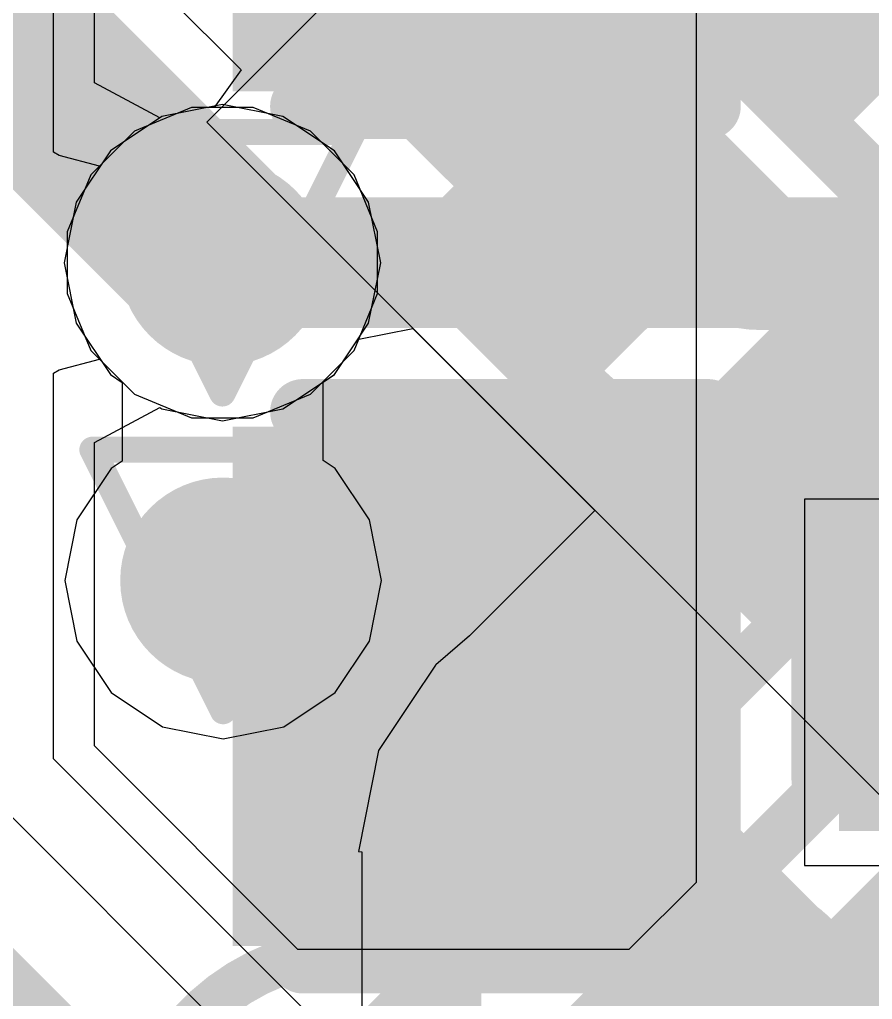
# Model space of a CAD drawing. Header units: inches. Extents: x -6 to 284, y -12 to 154.
# Drawn here: x 40.662 to 42.319, y 7.482 to 9.386 of the extents above; entities that cross this region are included whole.
import ezdxf

# ---------------------------------------------------------------- set-up
doc = ezdxf.new("R2010")
doc.units = ezdxf.units.IN
for name, color, linetype in [('Bottom Layer', 5, 'Continuous'), ('Bottom Overlay', 54, 'Continuous'), ('Bottom Paste', 16, 'Continuous'), ('Bottom Solder', 6, 'Continuous'), ('Drill Drawing', 1, 'Continuous'), ('GND-1', 16, 'Continuous'), ('GND-2', 90, 'Continuous'), ('GND-3', 216, 'Continuous'), ('GND-4', 54, 'Continuous'), ('PWR-1', 156, 'Continuous'), ('PWR-2', 130, 'Continuous'), ('Signal L1', 76, 'Continuous'), ('Signal L2', 6, 'Continuous'), ('Top Layer', 1, 'Continuous'), ('Top Overlay', 2, 'Continuous'), ('Top Paste', 8, 'Continuous'), ('Top Solder', 216, 'Continuous'), ('Via Holes', 16, 'Continuous')]:
    doc.layers.add(name, color=color, linetype=linetype)

# ---------------------------------------------------------------- blocks, each defined once
blk = doc.blocks.new('R___0201_193')
at = {"layer": 'Top Layer'}
for points in [[(-0.40999791, 0.18499963), (-0.13999845, 0.18499963), (-0.13999845, -0.18499963), (-0.40999791, -0.18499963)], [(0.14000099, 0.18499963), (0.41000045, 0.18499963), (0.41000045, -0.18499963), (0.14000099, -0.18499963)]]:
    blk.add_hatch(color=1, dxfattribs=at).paths.add_polyline_path(points)
at = {"layer": 'Top Paste'}
for points in [[(-0.40999791, 0.18499963), (-0.13999845, 0.18499963), (-0.13999845, -0.18499963), (-0.40999791, -0.18499963)], [(0.14000099, 0.18499963), (0.41000045, 0.18499963), (0.41000045, -0.18499963), (0.14000099, -0.18499963)]]:
    blk.add_hatch(color=8, dxfattribs=at).paths.add_polyline_path(points)
at = {"layer": 'Top Solder'}
for points in [[(-0.46499907, 0.24000079), (-0.08499729, 0.24000079), (-0.08499729, -0.24000079), (-0.46499907, -0.24000079)], [(0.08499983, 0.24000079), (0.46500161, 0.24000079), (0.46500161, -0.24000079), (0.08499983, -0.24000079)]]:
    blk.add_hatch(color=216, dxfattribs=at).paths.add_polyline_path(points)
at = {"layer": 'Top Overlay'}
for points in [[(0.4826, 0.254, 0.127, 0.127, 0), (-0.4826, 0.254, 0.127, 0.127, 0)], [(-0.4826, 0.254, 0.127, 0.127, 0), (-0.4826, -0.254, 0.127, 0.127, 0)], [(0.4826, 0.254, 0.127, 0.127, 0), (0.4826, -0.254, 0.127, 0.127, 0)], [(0.4826, -0.254, 0.127, 0.127, 0), (-0.4826, -0.254, 0.127, 0.127, 0)]]:
    blk.add_lwpolyline(points, format="xyseb", dxfattribs=at)
for points in [[(-0.51435, 0.254, 0.0635, 0.0635, 1), (-0.4508499999999999, 0.254, 0.0635, 0.0635, 1)], [(-0.51435, 0.254, 0.0635, 0.0635, 1), (-0.4508499999999999, 0.254, 0.0635, 0.0635, 1)], [(0.4508499999999999, 0.254, 0.0635, 0.0635, 1), (0.51435, 0.254, 0.0635, 0.0635, 1)], [(0.4508499999999999, 0.254, 0.0635, 0.0635, 1), (0.51435, 0.254, 0.0635, 0.0635, 1)], [(-0.51435, -0.254, 0.0635, 0.0635, 1), (-0.4508499999999999, -0.254, 0.0635, 0.0635, 1)], [(-0.51435, -0.254, 0.0635, 0.0635, 1), (-0.4508499999999999, -0.254, 0.0635, 0.0635, 1)], [(0.4508499999999999, -0.254, 0.0635, 0.0635, 1), (0.51435, -0.254, 0.0635, 0.0635, 1)], [(0.4508499999999999, -0.254, 0.0635, 0.0635, 1), (0.51435, -0.254, 0.0635, 0.0635, 1)]]:
    blk.add_lwpolyline(points, format="xyseb", close=True, dxfattribs=at)
blk = doc.blocks.new('R___0201_216')
at = {"layer": 'Top Layer'}
for points in [[(-0.40999791, 0.18499963), (-0.13999845, 0.18499963), (-0.13999845, -0.18499963), (-0.40999791, -0.18499963)], [(0.14000099, 0.18499963), (0.41000045, 0.18499963), (0.41000045, -0.18499963), (0.14000099, -0.18499963)]]:
    blk.add_hatch(color=1, dxfattribs=at).paths.add_polyline_path(points)
at = {"layer": 'Top Paste'}
for points in [[(-0.40999791, 0.18499963), (-0.13999845, 0.18499963), (-0.13999845, -0.18499963), (-0.40999791, -0.18499963)], [(0.14000099, 0.18499963), (0.41000045, 0.18499963), (0.41000045, -0.18499963), (0.14000099, -0.18499963)]]:
    blk.add_hatch(color=8, dxfattribs=at).paths.add_polyline_path(points)
at = {"layer": 'Top Solder'}
for points in [[(-0.46499907, 0.24000079), (-0.08499729, 0.24000079), (-0.08499729, -0.24000079), (-0.46499907, -0.24000079)], [(0.08499983, 0.24000079), (0.46500161, 0.24000079), (0.46500161, -0.24000079), (0.08499983, -0.24000079)]]:
    blk.add_hatch(color=216, dxfattribs=at).paths.add_polyline_path(points)
at = {"layer": 'Top Overlay'}
for points in [[(-0.4826, 0.254, 0.127, 0.127, 0), (0.4826, 0.254, 0.127, 0.127, 0)], [(-0.4826, -0.254, 0.127, 0.127, 0), (-0.4826, 0.254, 0.127, 0.127, 0)], [(0.4826, -0.254, 0.127, 0.127, 0), (0.4826, 0.254, 0.127, 0.127, 0)], [(-0.4826, -0.254, 0.127, 0.127, 0), (0.4826, -0.254, 0.127, 0.127, 0)]]:
    blk.add_lwpolyline(points, format="xyseb", dxfattribs=at)
for points in [[(-0.51435, 0.254, 0.0635, 0.0635, 1), (-0.4508499999999999, 0.254, 0.0635, 0.0635, 1)], [(-0.51435, 0.254, 0.0635, 0.0635, 1), (-0.4508499999999999, 0.254, 0.0635, 0.0635, 1)], [(0.4508499999999999, 0.254, 0.0635, 0.0635, 1), (0.51435, 0.254, 0.0635, 0.0635, 1)], [(0.4508499999999999, 0.254, 0.0635, 0.0635, 1), (0.51435, 0.254, 0.0635, 0.0635, 1)], [(-0.51435, -0.254, 0.0635, 0.0635, 1), (-0.4508499999999999, -0.254, 0.0635, 0.0635, 1)], [(-0.51435, -0.254, 0.0635, 0.0635, 1), (-0.4508499999999999, -0.254, 0.0635, 0.0635, 1)], [(0.4508499999999999, -0.254, 0.0635, 0.0635, 1), (0.51435, -0.254, 0.0635, 0.0635, 1)], [(0.4508499999999999, -0.254, 0.0635, 0.0635, 1), (0.51435, -0.254, 0.0635, 0.0635, 1)]]:
    blk.add_lwpolyline(points, format="xyseb", close=True, dxfattribs=at)
blk = doc.blocks.new('C___0603_B_434')
at = {"layer": 'Bottom Layer'}
for points in [[(-1.143, -0.4445), (-1.143, 0.4445), (-0.3809999999999999, 0.4445), (-0.3809999999999999, -0.4445)], [(0.3809999999999999, -0.4445), (0.3809999999999999, 0.4445), (1.143, 0.4445), (1.143, -0.4445)]]:
    blk.add_hatch(color=5, dxfattribs=at).paths.add_polyline_path(points)
at = {"layer": 'Bottom Paste'}
for points in [[(-1.143, -0.4445), (-1.143, 0.4445), (-0.3809999999999999, 0.4445), (-0.3809999999999999, -0.4445)], [(0.3809999999999999, -0.4445), (0.3809999999999999, 0.4445), (1.143, 0.4445), (1.143, -0.4445)]]:
    blk.add_hatch(color=16, dxfattribs=at).paths.add_polyline_path(points)
at = {"layer": 'Bottom Solder'}
for points in [[(-1.20299988, -0.50449988), (-1.20299988, 0.50449988), (-0.3210001199999999, 0.50449988), (-0.3210001199999999, -0.50449988)], [(0.3210001199999999, -0.50449988), (0.3210001199999999, 0.50449988), (1.20299988, 0.50449988), (1.20299988, -0.50449988)]]:
    blk.add_hatch(color=6, dxfattribs=at).paths.add_polyline_path(points)
at = {"layer": 'Bottom Overlay'}
for points in [[(-1.2446, 0.5334, 0.127, 0.127, 0), (-1.2446, -0.5334, 0.127, 0.127, 0)], [(-0.4571999999999999, 0.5334, 0.127, 0.127, 0), (-1.2446, 0.5334, 0.127, 0.127, 0)], [(1.2446, 0.5334, 0.127, 0.127, 0), (0.4571999999999999, 0.5334, 0.127, 0.127, 0)], [(1.2446, 0.5334, 0.127, 0.127, 0), (1.2446, -0.5334, 0.127, 0.127, 0)], [(-0.4571999999999999, -0.5334, 0.127, 0.127, 0), (-1.2446, -0.5334, 0.127, 0.127, 0)], [(1.2446, -0.5334, 0.127, 0.127, 0), (0.4571999999999999, -0.5334, 0.127, 0.127, 0)]]:
    blk.add_lwpolyline(points, format="xyseb", dxfattribs=at)
for points in [[(-1.27635, 0.5334, 0.0635, 0.0635, 1), (-1.21285, 0.5334, 0.0635, 0.0635, 1)], [(-1.27635, 0.5334, 0.0635, 0.0635, 1), (-1.21285, 0.5334, 0.0635, 0.0635, 1)], [(-0.4889499999999999, 0.5334, 0.0635, 0.0635, 1), (-0.42545, 0.5334, 0.0635, 0.0635, 1)], [(0.42545, 0.5334, 0.0635, 0.0635, 1), (0.4889499999999999, 0.5334, 0.0635, 0.0635, 1)], [(1.21285, 0.5334, 0.0635, 0.0635, 1), (1.27635, 0.5334, 0.0635, 0.0635, 1)], [(1.21285, 0.5334, 0.0635, 0.0635, 1), (1.27635, 0.5334, 0.0635, 0.0635, 1)], [(-1.27635, -0.5334, 0.0635, 0.0635, 1), (-1.21285, -0.5334, 0.0635, 0.0635, 1)], [(-1.27635, -0.5334, 0.0635, 0.0635, 1), (-1.21285, -0.5334, 0.0635, 0.0635, 1)], [(-0.4889499999999999, -0.5334, 0.0635, 0.0635, 1), (-0.42545, -0.5334, 0.0635, 0.0635, 1)], [(0.42545, -0.5334, 0.0635, 0.0635, 1), (0.4889499999999999, -0.5334, 0.0635, 0.0635, 1)], [(1.21285, -0.5334, 0.0635, 0.0635, 1), (1.27635, -0.5334, 0.0635, 0.0635, 1)], [(1.21285, -0.5334, 0.0635, 0.0635, 1), (1.27635, -0.5334, 0.0635, 0.0635, 1)]]:
    blk.add_lwpolyline(points, format="xyseb", close=True, dxfattribs=at)
blk = doc.blocks.new('C___0603_B_435')
at = {"layer": 'Bottom Layer'}
for points in [[(-1.143, -0.4445), (-1.143, 0.4445), (-0.3809999999999999, 0.4445), (-0.3809999999999999, -0.4445)], [(0.3809999999999999, -0.4445), (0.3809999999999999, 0.4445), (1.143, 0.4445), (1.143, -0.4445)]]:
    blk.add_hatch(color=5, dxfattribs=at).paths.add_polyline_path(points)
at = {"layer": 'Bottom Paste'}
for points in [[(-1.143, -0.4445), (-1.143, 0.4445), (-0.3809999999999999, 0.4445), (-0.3809999999999999, -0.4445)], [(0.3809999999999999, -0.4445), (0.3809999999999999, 0.4445), (1.143, 0.4445), (1.143, -0.4445)]]:
    blk.add_hatch(color=16, dxfattribs=at).paths.add_polyline_path(points)
at = {"layer": 'Bottom Solder'}
for points in [[(-1.20299988, -0.50449988), (-1.20299988, 0.50449988), (-0.3210001199999999, 0.50449988), (-0.3210001199999999, -0.50449988)], [(0.3210001199999999, -0.50449988), (0.3210001199999999, 0.50449988), (1.20299988, 0.50449988), (1.20299988, -0.50449988)]]:
    blk.add_hatch(color=6, dxfattribs=at).paths.add_polyline_path(points)
at = {"layer": 'Bottom Overlay'}
for points in [[(-0.4571999999999999, 0.5334, 0.127, 0.127, 0), (-1.2446, 0.5334, 0.127, 0.127, 0)], [(-1.2446, 0.5334, 0.127, 0.127, 0), (-1.2446, -0.5334, 0.127, 0.127, 0)], [(1.2446, 0.5334, 0.127, 0.127, 0), (0.4571999999999999, 0.5334, 0.127, 0.127, 0)], [(1.2446, 0.5334, 0.127, 0.127, 0), (1.2446, -0.5334, 0.127, 0.127, 0)], [(-0.4571999999999999, -0.5334, 0.127, 0.127, 0), (-1.2446, -0.5334, 0.127, 0.127, 0)], [(1.2446, -0.5334, 0.127, 0.127, 0), (0.4571999999999999, -0.5334, 0.127, 0.127, 0)]]:
    blk.add_lwpolyline(points, format="xyseb", dxfattribs=at)
for points in [[(-1.27635, 0.5334, 0.0635, 0.0635, 1), (-1.21285, 0.5334, 0.0635, 0.0635, 1)], [(-1.27635, 0.5334, 0.0635, 0.0635, 1), (-1.21285, 0.5334, 0.0635, 0.0635, 1)], [(-0.4889499999999999, 0.5334, 0.0635, 0.0635, 1), (-0.42545, 0.5334, 0.0635, 0.0635, 1)], [(0.42545, 0.5334, 0.0635, 0.0635, 1), (0.4889499999999999, 0.5334, 0.0635, 0.0635, 1)], [(1.21285, 0.5334, 0.0635, 0.0635, 1), (1.27635, 0.5334, 0.0635, 0.0635, 1)], [(1.21285, 0.5334, 0.0635, 0.0635, 1), (1.27635, 0.5334, 0.0635, 0.0635, 1)], [(-1.27635, -0.5334, 0.0635, 0.0635, 1), (-1.21285, -0.5334, 0.0635, 0.0635, 1)], [(-1.27635, -0.5334, 0.0635, 0.0635, 1), (-1.21285, -0.5334, 0.0635, 0.0635, 1)], [(-0.4889499999999999, -0.5334, 0.0635, 0.0635, 1), (-0.42545, -0.5334, 0.0635, 0.0635, 1)], [(0.42545, -0.5334, 0.0635, 0.0635, 1), (0.4889499999999999, -0.5334, 0.0635, 0.0635, 1)], [(1.21285, -0.5334, 0.0635, 0.0635, 1), (1.27635, -0.5334, 0.0635, 0.0635, 1)], [(1.21285, -0.5334, 0.0635, 0.0635, 1), (1.27635, -0.5334, 0.0635, 0.0635, 1)]]:
    blk.add_lwpolyline(points, format="xyseb", close=True, dxfattribs=at)
blk = doc.blocks.new('C___0402_B_464')
at = {"layer": 'Bottom Layer'}
for points in [[(-0.2413, 0.3175), (-0.2412999999999999, -0.3175), (-0.6985, -0.3175), (-0.6985, 0.3175)], [(0.6985, 0.3175), (0.6985, -0.3175), (0.2413, -0.3175), (0.2412999999999999, 0.3175)]]:
    blk.add_hatch(color=5, dxfattribs=at).paths.add_polyline_path(points)
at = {"layer": 'Bottom Paste'}
for points in [[(-0.2413, 0.3175), (-0.2412999999999999, -0.3175), (-0.6985, -0.3175), (-0.6985, 0.3175)], [(0.6985, 0.3175), (0.6985, -0.3175), (0.2413, -0.3175), (0.2412999999999999, 0.3175)]]:
    blk.add_hatch(color=16, dxfattribs=at).paths.add_polyline_path(points)
at = {"layer": 'Bottom Solder'}
for points in [[(-0.18130012, 0.37749988), (-0.18130012, -0.37749988), (-0.7584998799999999, -0.37749988), (-0.7584998799999999, 0.37749988)], [(0.7584998799999999, 0.37749988), (0.7584998799999999, -0.37749988), (0.18130012, -0.37749988), (0.18130012, 0.37749988)]]:
    blk.add_hatch(color=6, dxfattribs=at).paths.add_polyline_path(points)
at = {"layer": 'Bottom Overlay'}
for points in [[(-0.7874, 0.4064, 0.127, 0.127, 0), (-0.2794, 0.4064, 0.127, 0.127, 0)], [(-0.7874, 0.4064, 0.127, 0.127, 0), (-0.7874, -0.4064, 0.127, 0.127, 0)], [(0.2794, 0.4064, 0.127, 0.127, 0), (0.7874, 0.4064, 0.127, 0.127, 0)], [(0.7874, 0.4064, 0.127, 0.127, 0), (0.7874, -0.4064, 0.127, 0.127, 0)], [(-0.7874, -0.4064, 0.127, 0.127, 0), (-0.2794, -0.4064, 0.127, 0.127, 0)], [(0.2794, -0.4064, 0.127, 0.127, 0), (0.7874, -0.4064, 0.127, 0.127, 0)]]:
    blk.add_lwpolyline(points, format="xyseb", dxfattribs=at)
for points in [[(-0.8191499999999999, 0.4064, 0.0635, 0.0635, 1), (-0.7556499999999999, 0.4064, 0.0635, 0.0635, 1)], [(-0.8191499999999999, 0.4064, 0.0635, 0.0635, 1), (-0.7556499999999999, 0.4064, 0.0635, 0.0635, 1)], [(-0.31115, 0.4064, 0.0635, 0.0635, 1), (-0.24765, 0.4064, 0.0635, 0.0635, 1)], [(0.24765, 0.4064, 0.0635, 0.0635, 1), (0.31115, 0.4064, 0.0635, 0.0635, 1)], [(0.7556499999999999, 0.4064, 0.0635, 0.0635, 1), (0.8191499999999999, 0.4064, 0.0635, 0.0635, 1)], [(0.7556499999999999, 0.4064, 0.0635, 0.0635, 1), (0.8191499999999999, 0.4064, 0.0635, 0.0635, 1)], [(-0.8191499999999999, -0.4064, 0.0635, 0.0635, 1), (-0.7556499999999999, -0.4064, 0.0635, 0.0635, 1)], [(-0.8191499999999999, -0.4064, 0.0635, 0.0635, 1), (-0.7556499999999999, -0.4064, 0.0635, 0.0635, 1)], [(-0.31115, -0.4064, 0.0635, 0.0635, 1), (-0.24765, -0.4064, 0.0635, 0.0635, 1)], [(0.24765, -0.4064, 0.0635, 0.0635, 1), (0.31115, -0.4064, 0.0635, 0.0635, 1)], [(0.7556499999999999, -0.4064, 0.0635, 0.0635, 1), (0.8191499999999999, -0.4064, 0.0635, 0.0635, 1)], [(0.7556499999999999, -0.4064, 0.0635, 0.0635, 1), (0.8191499999999999, -0.4064, 0.0635, 0.0635, 1)]]:
    blk.add_lwpolyline(points, format="xyseb", close=True, dxfattribs=at)

msp = doc.modelspace()

# ---------------------------------------------------------------- hatches: boundary and pattern name
at = {"layer": 'Bottom Layer'}
h = msp.add_hatch(color=5, dxfattribs=at)
edge = h.paths.add_edge_path()
edge.add_arc((41.05648126, 8.91352548), 0.1999996, 0, 360)
h = msp.add_hatch(color=5, dxfattribs=at)
edge = h.paths.add_edge_path()
edge.add_arc((41.05791128, 8.29617086), 0.1999996, 0, 360)
at = {"layer": 'GND-1'}
h = msp.add_hatch(color=16, dxfattribs=at)
edge = h.paths.add_edge_path()
edge.add_arc((41.05648126, 8.91352548), 0.1999996, 0, 360)
h = msp.add_hatch(color=16, dxfattribs=at)
edge = h.paths.add_edge_path()
edge.add_arc((41.05791128, 8.29617086), 0.1999996, 0, 360)
at = {"layer": 'GND-2'}
h = msp.add_hatch(color=90, dxfattribs=at)
edge = h.paths.add_edge_path()
edge.add_arc((41.05648126, 8.91352548), 0.1999996, 0, 360)
h = msp.add_hatch(color=90, dxfattribs=at)
edge = h.paths.add_edge_path()
edge.add_arc((41.05791128, 8.29617086), 0.1999996, 0, 360)
at = {"layer": 'GND-3'}
h = msp.add_hatch(color=216, dxfattribs=at)
edge = h.paths.add_edge_path()
edge.add_arc((41.05648126, 8.91352548), 0.1999996, 0, 360)
h = msp.add_hatch(color=216, dxfattribs=at)
edge = h.paths.add_edge_path()
edge.add_arc((41.05791128, 8.29617086), 0.1999996, 0, 360)
at = {"layer": 'GND-4'}
h = msp.add_hatch(color=54, dxfattribs=at)
edge = h.paths.add_edge_path()
edge.add_arc((41.05648126, 8.91352548), 0.1999996, 0, 360)
h = msp.add_hatch(color=54, dxfattribs=at)
edge = h.paths.add_edge_path()
edge.add_arc((41.05791128, 8.29617086), 0.1999996, 0, 360)
at = {"layer": 'PWR-1'}
h = msp.add_hatch(color=156, dxfattribs=at)
edge = h.paths.add_edge_path()
edge.add_arc((41.05648126, 8.91352548), 0.1999996, 0, 360)
h = msp.add_hatch(color=156, dxfattribs=at)
edge = h.paths.add_edge_path()
edge.add_arc((41.05791128, 8.29617086), 0.1999996, 0, 360)
at = {"layer": 'PWR-2'}
h = msp.add_hatch(color=130, dxfattribs=at)
edge = h.paths.add_edge_path()
edge.add_arc((41.05648126, 8.91352548), 0.1999996, 0, 360)
h = msp.add_hatch(color=130, dxfattribs=at)
edge = h.paths.add_edge_path()
edge.add_arc((41.05791128, 8.29617086), 0.1999996, 0, 360)
at = {"layer": 'Signal L1'}
h = msp.add_hatch(color=76, dxfattribs=at)
edge = h.paths.add_edge_path()
edge.add_arc((41.05648126, 8.91352548), 0.1999996, 0, 360)
h = msp.add_hatch(color=76, dxfattribs=at)
edge = h.paths.add_edge_path()
edge.add_arc((41.05791128, 8.29617086), 0.1999996, 0, 360)
at = {"layer": 'Signal L2'}
h = msp.add_hatch(color=6, dxfattribs=at)
edge = h.paths.add_edge_path()
edge.add_arc((41.05648126, 8.91352548), 0.1999996, 0, 360)
h = msp.add_hatch(color=6, dxfattribs=at)
edge = h.paths.add_edge_path()
edge.add_arc((41.05791128, 8.29617086), 0.1999996, 0, 360)
at = {"layer": 'Top Layer'}
h = msp.add_hatch(color=1, dxfattribs=at)
edge = h.paths.add_edge_path()
edge.add_arc((41.05648126, 8.91352548), 0.1999996, 0, 360)
h = msp.add_hatch(color=1, dxfattribs=at)
edge = h.paths.add_edge_path()
edge.add_arc((41.05791128, 8.29617086), 0.1999996, 0, 360)
at = {"layer": 'Via Holes'}
h = msp.add_hatch(color=7, dxfattribs=at)
edge = h.paths.add_edge_path()
edge.add_arc((41.05648126, 8.91352548), 0.0999998, 0, 360)
h = msp.add_hatch(color=7, dxfattribs=at)
edge = h.paths.add_edge_path()
edge.add_arc((41.05791128, 8.29617086), 0.0999998, 0, 360)

# ---------------------------------------------------------------- linework, layer by layer
at = {"layer": 'Bottom Layer'}
for p, q in [((41.97663436, 11.42866904), (41.97663436, 7.709593419999999)), ((40.80783558, 9.262859299999999), (40.80783558, 11.23979464)), ((40.7286079, 9.12833328), (40.7286079, 11.18181152)), ((40.93483558, 9.19497526), (40.80783558, 9.262859299999999)), ((40.996489, 9.21512508), (40.88563832, 9.1692095)), ((41.05648126, 9.22103312), (40.93880306, 9.19762448)), ((41.11647352, 9.21512508), (40.996489, 9.21512508)), ((41.17415946, 9.19762448), (41.05648126, 9.22103312)), ((41.2273242, 9.1692095), (41.11647352, 9.21512508)), ((40.93880306, 9.19762448), (40.93483558, 9.19497526)), ((41.27392303999999, 9.13096726), (41.17415946, 9.19762448)), ((40.88563832, 9.1692095), (40.8175079, 9.10107908)), ((41.31216528, 9.084368419999999), (41.2273242, 9.1692095)), ((40.73915906, 9.12190708), (40.7286079, 9.12833328)), ((40.8175079, 9.10107908), (40.73915906, 9.12190708)), ((41.34058026, 9.03120368), (41.27392303999999, 9.13096726)), ((41.35808085999999, 8.97351774), (41.31216528, 9.084368419999999)), ((41.3639889, 8.91352548), (41.34058026, 9.03120368)), ((41.35808085999999, 8.85353322), (41.35808085999999, 8.97351774)), ((41.34058026, 8.79584728), (41.3639889, 8.91352548)), ((41.31216528, 8.74268254), (41.35808085999999, 8.85353322)), ((41.27392303999999, 8.696083699999999), (41.34058026, 8.79584728)), ((41.2273242, 8.65784146), (41.31216528, 8.74268254)), ((40.73915906, 8.70514388), (40.8175079, 8.72597188)), ((40.8175079, 8.72597188), (40.88563832, 8.65784146)), ((40.7286079, 8.69871768), (40.73915906, 8.70514388)), ((40.7286079, 7.949595479999999), (40.7286079, 8.69871768)), ((41.17415946, 8.62942648), (41.27392303999999, 8.696083699999999)), ((40.88563832, 8.65784146), (40.996489, 8.61192588)), ((41.11647352, 8.61192588), (41.2273242, 8.65784146)), ((40.80783558, 8.564191659999999), (40.93483558, 8.6320757)), ((40.93483558, 8.6320757), (40.93880306, 8.62942648)), ((40.93880306, 8.62942648), (41.05648126, 8.60601784)), ((41.05648126, 8.60601784), (41.17415946, 8.62942648)), ((40.996489, 8.61192588), (41.11647352, 8.61192588)), ((40.80783558, 7.97466782), (40.80783558, 8.564191659999999)), ((42.65659236, 8.45383374), (42.18745436, 8.45383374)), ((42.18745436, 8.45383374), (42.18745436, 7.74263374)), ((41.2032196, 7.5792838), (40.80783558, 7.97466782)), ((41.4506537, 7.22754968), (40.7286079, 7.949595479999999)), ((40.5911431, 7.89265376), (41.39371197999999, 7.090084879999999)), ((42.18745436, 7.74263374), (42.80437718, 7.74263374)), ((41.97663436, 7.709593419999999), (41.84632473999999, 7.5792838)), ((41.84632473999999, 7.5792838), (41.2032196, 7.5792838))]:
    msp.add_line(p, q, dxfattribs=at)
for points in [[(41.43205582, 8.05249596, 0.3809999999999999, 0.3809999999999999, 0), (41.43205582, 8.11599342, 0.3809999999999999, 0.3809999999999999, 0)], [(41.43205582, 8.05249596, 0.3809999999999999, 0.3809999999999999, 0), (41.62255835999999, 7.86199342, 0.3809999999999999, 0.3809999999999999, 0)], [(41.62255835999999, 7.86199342, 0.3809999999999999, 0.3809999999999999, 0), (41.74261654, 7.86199342, 0.3809999999999999, 0.3809999999999999, 0)], [(41.74261654, 7.86199342, 0.3809999999999999, 0.3809999999999999, 0), (42.09587973999999, 7.508730219999999, 0.3809999999999999, 0.3809999999999999, 0)], [(42.09917158, 7.508730219999999, 0.3809999999999999, 0.3809999999999999, 0), (42.54215774, 7.09493374, 0.3809999999999999, 0.3809999999999999, 0)]]:
    msp.add_lwpolyline(points, format="xyseb", dxfattribs=at)
for points in [[(41.33680582, 8.11599342, 0.1905, 0.1905, 1), (41.52730582, 8.11599342, 0.1905, 0.1905, 1)], [(41.33680582, 8.05249596, 0.1905, 0.1905, 1), (41.52730582, 8.05249596, 0.1905, 0.1905, 1)], [(41.33680582, 8.05249596, 0.1905, 0.1905, 1), (41.52730582, 8.05249596, 0.1905, 0.1905, 1)], [(41.52730836, 7.86199342, 0.1905, 0.1905, 1), (41.71780836, 7.86199342, 0.1905, 0.1905, 1)], [(41.52730836, 7.86199342, 0.1905, 0.1905, 1), (41.71780836, 7.86199342, 0.1905, 0.1905, 1)], [(41.64736653999999, 7.86199342, 0.1905, 0.1905, 1), (41.83786654, 7.86199342, 0.1905, 0.1905, 1)], [(41.64736653999999, 7.86199342, 0.1905, 0.1905, 1), (41.83786654, 7.86199342, 0.1905, 0.1905, 1)], [(42.00062974, 7.508730219999999, 0.1905, 0.1905, 1), (42.19112974, 7.508730219999999, 0.1905, 0.1905, 1)], [(42.00392158, 7.508730219999999, 0.1905, 0.1905, 1), (42.19442158, 7.508730219999999, 0.1905, 0.1905, 1)]]:
    msp.add_lwpolyline(points, format="xyseb", close=True, dxfattribs=at)
at = {"layer": 'Drill Drawing'}
for points in [[(40.80248126, 9.167525479999998, 0.0508, 0.0508, 0), (41.31048126, 9.167525479999998, 0.0508, 0.0508, 0)], [(40.80248126, 9.167525479999998, 0.0508, 0.0508, 0), (41.05648126, 8.65952548, 0.0508, 0.0508, 0)], [(41.05648126, 8.65952548, 0.0508, 0.0508, 0), (41.31048126, 9.167525479999998, 0.0508, 0.0508, 0)], [(40.80391128, 8.55017086, 0.0508, 0.0508, 0), (41.31191128, 8.55017086, 0.0508, 0.0508, 0)], [(40.80391128, 8.55017086, 0.0508, 0.0508, 0), (41.05791128, 8.042170859999999, 0.0508, 0.0508, 0)], [(41.05791128, 8.042170859999999, 0.0508, 0.0508, 0), (41.31191128, 8.55017086, 0.0508, 0.0508, 0)]]:
    msp.add_lwpolyline(points, format="xyseb", dxfattribs=at)
for points in [[(40.78978126, 9.167525479999998, 0.0254, 0.0254, 1), (40.81518126, 9.167525479999998, 0.0254, 0.0254, 1)], [(40.78978126, 9.167525479999998, 0.0254, 0.0254, 1), (40.81518126, 9.167525479999998, 0.0254, 0.0254, 1)], [(41.29778126, 9.167525479999998, 0.0254, 0.0254, 1), (41.32318126, 9.167525479999998, 0.0254, 0.0254, 1)], [(41.29778126, 9.167525479999998, 0.0254, 0.0254, 1), (41.32318126, 9.167525479999998, 0.0254, 0.0254, 1)], [(41.04378126, 8.65952548, 0.0254, 0.0254, 1), (41.06918125999999, 8.65952548, 0.0254, 0.0254, 1)], [(41.04378126, 8.65952548, 0.0254, 0.0254, 1), (41.06918125999999, 8.65952548, 0.0254, 0.0254, 1)], [(40.79121128, 8.55017086, 0.0254, 0.0254, 1), (40.81661128, 8.55017086, 0.0254, 0.0254, 1)], [(40.79121128, 8.55017086, 0.0254, 0.0254, 1), (40.81661128, 8.55017086, 0.0254, 0.0254, 1)], [(41.29921128, 8.55017086, 0.0254, 0.0254, 1), (41.32461128, 8.55017086, 0.0254, 0.0254, 1)], [(41.29921128, 8.55017086, 0.0254, 0.0254, 1), (41.32461128, 8.55017086, 0.0254, 0.0254, 1)], [(41.04521128, 8.042170859999999, 0.0254, 0.0254, 1), (41.07061127999999, 8.042170859999999, 0.0254, 0.0254, 1)], [(41.04521128, 8.042170859999999, 0.0254, 0.0254, 1), (41.07061127999999, 8.042170859999999, 0.0254, 0.0254, 1)]]:
    msp.add_lwpolyline(points, format="xyseb", close=True, dxfattribs=at)
at = {"layer": 'GND-1'}
for p, q in [((40.996489, 9.21512508), (40.88563832, 9.1692095)), ((41.11647352, 9.21512508), (40.996489, 9.21512508)), ((41.2273242, 9.1692095), (41.11647352, 9.21512508)), ((40.88563832, 9.1692095), (40.80079723999999, 9.084368419999999)), ((41.31216528, 9.084368419999999), (41.2273242, 9.1692095)), ((40.80079723999999, 9.084368419999999), (40.75488166, 8.97351774)), ((41.35808085999999, 8.97351774), (41.31216528, 9.084368419999999)), ((40.75488166, 8.97351774), (40.75488166, 8.85353322)), ((41.35808085999999, 8.85353322), (41.35808085999999, 8.97351774)), ((40.75488166, 8.85353322), (40.80079723999999, 8.74268254)), ((41.31216528, 8.74268254), (41.35808085999999, 8.85353322)), ((40.80079723999999, 8.74268254), (40.88563832, 8.65784146)), ((41.2273242, 8.65784146), (41.31216528, 8.74268254)), ((40.88563832, 8.65784146), (40.996489, 8.61192588)), ((41.11647352, 8.61192588), (41.2273242, 8.65784146)), ((40.996489, 8.61192588), (41.11647352, 8.61192588))]:
    msp.add_line(p, q, dxfattribs=at)
at = {"layer": 'GND-2'}
for p, q in [((40.996489, 9.21512508), (40.88563832, 9.1692095)), ((41.11647352, 9.21512508), (40.996489, 9.21512508)), ((41.2273242, 9.1692095), (41.11647352, 9.21512508)), ((40.88563832, 9.1692095), (40.80079723999999, 9.084368419999999)), ((41.31216528, 9.084368419999999), (41.2273242, 9.1692095)), ((40.80079723999999, 9.084368419999999), (40.75488166, 8.97351774)), ((41.35808085999999, 8.97351774), (41.31216528, 9.084368419999999)), ((40.75488166, 8.97351774), (40.75488166, 8.85353322)), ((41.35808085999999, 8.85353322), (41.35808085999999, 8.97351774)), ((40.75488166, 8.85353322), (40.80079723999999, 8.74268254)), ((41.31216528, 8.74268254), (41.35808085999999, 8.85353322)), ((40.80079723999999, 8.74268254), (40.88563832, 8.65784146)), ((41.2273242, 8.65784146), (41.31216528, 8.74268254)), ((40.88563832, 8.65784146), (40.996489, 8.61192588)), ((41.11647352, 8.61192588), (41.2273242, 8.65784146)), ((40.996489, 8.61192588), (41.11647352, 8.61192588))]:
    msp.add_line(p, q, dxfattribs=at)
at = {"layer": 'GND-3'}
for p, q in [((40.996489, 9.21512508), (40.88563832, 9.1692095)), ((41.11647352, 9.21512508), (40.996489, 9.21512508)), ((41.2273242, 9.1692095), (41.11647352, 9.21512508)), ((40.88563832, 9.1692095), (40.80079723999999, 9.084368419999999)), ((41.31216528, 9.084368419999999), (41.2273242, 9.1692095)), ((40.80079723999999, 9.084368419999999), (40.75488166, 8.97351774)), ((41.35808085999999, 8.97351774), (41.31216528, 9.084368419999999)), ((40.75488166, 8.97351774), (40.75488166, 8.85353322)), ((41.35808085999999, 8.85353322), (41.35808085999999, 8.97351774)), ((40.75488166, 8.85353322), (40.80079723999999, 8.74268254)), ((41.31216528, 8.74268254), (41.35808085999999, 8.85353322)), ((40.80079723999999, 8.74268254), (40.88563832, 8.65784146)), ((41.2273242, 8.65784146), (41.31216528, 8.74268254)), ((40.88563832, 8.65784146), (40.996489, 8.61192588)), ((41.11647352, 8.61192588), (41.2273242, 8.65784146)), ((40.996489, 8.61192588), (41.11647352, 8.61192588))]:
    msp.add_line(p, q, dxfattribs=at)
at = {"layer": 'GND-4'}
for p, q in [((40.996489, 9.21512508), (40.88563832, 9.1692095)), ((41.11647352, 9.21512508), (40.996489, 9.21512508)), ((41.2273242, 9.1692095), (41.11647352, 9.21512508)), ((40.88563832, 9.1692095), (40.80079723999999, 9.084368419999999)), ((41.31216528, 9.084368419999999), (41.2273242, 9.1692095)), ((40.80079723999999, 9.084368419999999), (40.75488166, 8.97351774)), ((41.35808085999999, 8.97351774), (41.31216528, 9.084368419999999)), ((40.75488166, 8.97351774), (40.75488166, 8.85353322)), ((41.35808085999999, 8.85353322), (41.35808085999999, 8.97351774)), ((40.75488166, 8.85353322), (40.80079723999999, 8.74268254)), ((41.31216528, 8.74268254), (41.35808085999999, 8.85353322)), ((40.80079723999999, 8.74268254), (40.88563832, 8.65784146)), ((41.2273242, 8.65784146), (41.31216528, 8.74268254)), ((40.88563832, 8.65784146), (40.996489, 8.61192588)), ((41.11647352, 8.61192588), (41.2273242, 8.65784146)), ((40.996489, 8.61192588), (41.11647352, 8.61192588))]:
    msp.add_line(p, q, dxfattribs=at)
at = {"layer": 'PWR-1'}
for p, q in [((41.05648126, 9.22103312), (40.93880306, 9.19762448)), ((41.17415946, 9.19762448), (41.05648126, 9.22103312)), ((40.93880306, 9.19762448), (40.83903948, 9.13096726)), ((41.27392303999999, 9.13096726), (41.17415946, 9.19762448)), ((40.83903948, 9.13096726), (40.77238226, 9.03120368)), ((41.34058026, 9.03120368), (41.27392303999999, 9.13096726)), ((40.77238226, 9.03120368), (40.74897361999999, 8.91352548)), ((41.3639889, 8.91352548), (41.34058026, 9.03120368)), ((40.74897361999999, 8.91352548), (40.77238226, 8.79584728)), ((41.34058026, 8.79584728), (41.3639889, 8.91352548)), ((40.77238226, 8.79584728), (40.83903948, 8.696083699999999)), ((41.27392303999999, 8.696083699999999), (41.34058026, 8.79584728)), ((40.83903948, 8.696083699999999), (40.86200108, 8.6807421)), ((41.25239146, 8.68169714), (41.27392303999999, 8.696083699999999)), ((41.25239146, 8.52895424), (41.25239146, 8.68169714)), ((40.86200108, 8.6807421), (40.86200108, 8.5279992)), ((40.8404695, 8.51361264), (40.77381228, 8.413849059999999)), ((40.86200108, 8.5279992), (40.8404695, 8.51361264)), ((41.27535305999999, 8.51361264), (41.25239146, 8.52895424)), ((41.34201028, 8.413849059999999), (41.27535305999999, 8.51361264)), ((40.77381228, 8.413849059999999), (40.75040363999999, 8.29617086)), ((41.36541892, 8.29617086), (41.34201028, 8.413849059999999)), ((40.75040363999999, 8.29617086), (40.77381228, 8.17849266)), ((41.34201028, 8.17849266), (41.36541892, 8.29617086)), ((40.77381228, 8.17849266), (40.8404695, 8.07872908)), ((41.27535305999999, 8.07872908), (41.34201028, 8.17849266)), ((40.8404695, 8.07872908), (40.94023308, 8.012071859999999)), ((41.17558947999999, 8.012071859999999), (41.27535305999999, 8.07872908)), ((40.94023308, 8.012071859999999), (41.05791128, 7.98866322)), ((41.05791128, 7.98866322), (41.17558947999999, 8.012071859999999))]:
    msp.add_line(p, q, dxfattribs=at)
at = {"layer": 'PWR-2'}
for points in [[(38.5625975, 9.48984894, 0.254, 0.254, 0), (41.14311558, 6.90933086, 0.254, 0.254, 0)], [(41.05648126, 8.91352548, 0.254, 0.254, 0), (43.21397504, 8.91352548, 0.254, 0.254, 0)]]:
    msp.add_lwpolyline(points, format="xyseb", dxfattribs=at)
msp.add_lwpolyline([(40.99298126, 8.91352548, 0.127, 0.127, 1), (41.11998126, 8.91352548, 0.127, 0.127, 1)], format="xyseb", close=True, dxfattribs=at)
at = {"layer": 'Signal L1'}
for points in [[(41.6302063, 9.0029411, 0.08889999999999999, 0.08889999999999999, 0), (41.6302063, 9.87545142, 0.08889999999999999, 0.08889999999999999, 0)], [(41.9223063, 9.0029411, 0.08889999999999999, 0.08889999999999999, 0), (41.9223063, 9.865032339999999, 0.08889999999999999, 0.08889999999999999, 0)], [(41.65279451999999, 8.85936252, 0.08889999999999999, 0.08889999999999999, -0.07817805866462556), (41.6302063, 9.0029411, 0.08889999999999999, 0.08889999999999999, 0)], [(42.09783046, 8.827416939999999, 0.08889999999999999, 0.08889999999999999, -0.4142135623730951), (41.9223063, 9.0029411, 0.08889999999999999, 0.08889999999999999, 0)], [(41.95425187999999, 8.557905159999999, 0.08889999999999999, 0.08889999999999999, -0.2411799212643252), (41.65279451999999, 8.85936252, 0.08889999999999999, 0.08889999999999999, 0)], [(42.09783046, 8.827416939999999, 0.08889999999999999, 0.08889999999999999, 0), (42.50771787999999, 8.827416939999999, 0.08889999999999999, 0.08889999999999999, 0)], [(42.09783046, 8.53531694, 0.08889999999999999, 0.08889999999999999, -0.07817805866462534), (41.95425187999999, 8.557905159999999, 0.08889999999999999, 0.08889999999999999, 0)], [(42.09783046, 8.53531694, 0.08889999999999999, 0.08889999999999999, 0), (42.49867039999999, 8.53531694, 0.08889999999999999, 0.08889999999999999, 0)], [(40.88153368, 7.141138879999999, 0.08889999999999999, 0.08889999999999999, -0.4142135623730951), (41.31968113999999, 7.57928634, 0.08889999999999999, 0.08889999999999999, 0)], [(41.31968113999999, 7.57928634, 0.08889999999999999, 0.08889999999999999, 0), (42.50729878, 7.57928634, 0.08889999999999999, 0.08889999999999999, 0)]]:
    msp.add_lwpolyline(points, format="xyseb", dxfattribs=at)
for points in [[(41.6079813, 9.0029411, 0.04445, 0.04445, 1), (41.6524313, 9.0029411, 0.04445, 0.04445, 1)], [(41.6079813, 9.0029411, 0.04445, 0.04445, 1), (41.6524313, 9.0029411, 0.04445, 0.04445, 1)], [(41.9000813, 9.0029411, 0.04445, 0.04445, 1), (41.9445313, 9.0029411, 0.04445, 0.04445, 1)], [(41.9000813, 9.0029411, 0.04445, 0.04445, 1), (41.9445313, 9.0029411, 0.04445, 0.04445, 1)], [(41.63056951999999, 8.85936252, 0.04445, 0.04445, 1), (41.67501951999999, 8.85936252, 0.04445, 0.04445, 1)], [(41.63056951999999, 8.85936252, 0.04445, 0.04445, 1), (41.67501951999999, 8.85936252, 0.04445, 0.04445, 1)], [(42.07560546, 8.827416939999999, 0.04445, 0.04445, 1), (42.12005546, 8.827416939999999, 0.04445, 0.04445, 1)], [(42.07560546, 8.827416939999999, 0.04445, 0.04445, 1), (42.12005546, 8.827416939999999, 0.04445, 0.04445, 1)], [(41.93202688, 8.557905159999999, 0.04445, 0.04445, 1), (41.97647687999999, 8.557905159999999, 0.04445, 0.04445, 1)], [(41.93202688, 8.557905159999999, 0.04445, 0.04445, 1), (41.97647687999999, 8.557905159999999, 0.04445, 0.04445, 1)], [(42.07560546, 8.53531694, 0.04445, 0.04445, 1), (42.12005546, 8.53531694, 0.04445, 0.04445, 1)], [(42.07560546, 8.53531694, 0.04445, 0.04445, 1), (42.12005546, 8.53531694, 0.04445, 0.04445, 1)], [(41.29745613999999, 7.57928634, 0.04445, 0.04445, 1), (41.34190614, 7.57928634, 0.04445, 0.04445, 1)], [(41.29745613999999, 7.57928634, 0.04445, 0.04445, 1), (41.34190614, 7.57928634, 0.04445, 0.04445, 1)]]:
    msp.add_lwpolyline(points, format="xyseb", close=True, dxfattribs=at)
at = {"layer": 'Signal L2'}
for points in [[(41.31351909999999, 7.370472939999999, 0.10414, 0.10414, 0), (47.98095814, 14.03791198, 0.10414, 0.10414, 0)], [(41.57085158, 7.233516139999999, 0.10414, 0.10414, 0), (47.96523045999999, 13.62789502, 0.10414, 0.10414, 0)], [(41.8307647, 7.156523659999999, 0.10414, 0.10414, 0), (48.0323271, 13.35808606, 0.10414, 0.10414, 0)], [(40.14428852, 9.83085918, 0.3809999999999999, 0.3809999999999999, 0), (41.05648126, 8.918666439999999, 0.3809999999999999, 0.3809999999999999, 0)], [(41.05648126, 8.91352548, 0.3809999999999999, 0.3809999999999999, 0), (41.05648126, 8.918666439999999, 0.3809999999999999, 0.3809999999999999, 0)]]:
    msp.add_lwpolyline(points, format="xyseb", dxfattribs=at)
for points in [[(40.96123126, 8.918666439999999, 0.1905, 0.1905, 1), (41.15173126, 8.918666439999999, 0.1905, 0.1905, 1)], [(40.96123126, 8.918666439999999, 0.1905, 0.1905, 1), (41.15173126, 8.918666439999999, 0.1905, 0.1905, 1)], [(40.96123126, 8.91352548, 0.1905, 0.1905, 1), (41.15173126, 8.91352548, 0.1905, 0.1905, 1)]]:
    msp.add_lwpolyline(points, format="xyseb", close=True, dxfattribs=at)
at = {"layer": 'Top Layer'}
for p, q in [((46.09576251999999, 14.256258), (41.02593014, 9.18642562)), ((40.26591642, 10.11516138), (41.0929074, 9.2881704)), ((41.0929074, 9.2881704), (41.0402278, 9.21512508)), ((40.996489, 9.21512508), (40.88563832, 9.1692095)), ((41.0402278, 9.21512508), (40.996489, 9.21512508)), ((41.02593014, 9.18642562), (42.38055024, 7.831805520000001)), ((40.88563832, 9.1692095), (40.80079723999999, 9.084368419999999)), ((40.80079723999999, 9.084368419999999), (40.75488166, 8.97351774)), ((40.75488166, 8.97351774), (40.75488166, 8.85353322)), ((40.75488166, 8.85353322), (40.80079723999999, 8.74268254)), ((41.32147438, 8.76515646), (41.42634082, 8.78601494)), ((41.42634082, 8.78601494), (41.7801806, 8.432175159999998)), ((41.31216528, 8.74268254), (41.32147438, 8.76515646)), ((40.80079723999999, 8.74268254), (40.88563832, 8.65784146)), ((41.2273242, 8.65784146), (41.31216528, 8.74268254)), ((40.88563832, 8.65784146), (40.996489, 8.61192588)), ((41.11647352, 8.61192588), (41.2273242, 8.65784146)), ((40.996489, 8.61192588), (41.11647352, 8.61192588)), ((41.7801806, 8.432175159999998), (41.53682066, 8.18881522)), ((41.53682066, 8.18881522), (41.47134962, 8.13214528)), ((41.47075272, 8.131746499999998), (41.4245806, 8.06263818)), ((41.47134962, 8.13214528), (41.47075272, 8.131746499999998)), ((41.4245806, 8.06263818), (41.35973947999999, 7.96559494)), ((41.35973947999999, 7.96559494), (41.32075555999999, 7.769608539999999)), ((41.32075555999999, 7.769608539999999), (41.32711318, 7.768965919999999)), ((41.32711318, 7.768965919999999), (41.32711572, 7.76824964)), ((41.32711572, 7.76824964), (41.32711572, 7.26727274))]:
    msp.add_line(p, q, dxfattribs=at)
for points in [[(40.44903772, 10.29828776, 0.254, 0.254, 0), (41.78694462, 8.960380859999999, 0.254, 0.254, 0)], [(41.6037522, 7.9993744, 0.1016, 0.1016, 0), (42.17585164, 8.57147384, 0.1016, 0.1016, 0)], [(41.50839552, 7.769608539999999, 0.1016, 0.1016, -0.1992676957691969), (41.6037522, 7.9993744, 0.1016, 0.1016, 0)], [(41.50839552, 7.769608539999999, 0.1016, 0.1016, 0), (41.50839806, 7.76888972, 0.1016, 0.1016, 0)], [(41.50839806, 7.1787258, 0.1016, 0.1016, 0), (41.50839806, 7.76888972, 0.1016, 0.1016, 0)]]:
    msp.add_lwpolyline(points, format="xyseb", dxfattribs=at)
for points in [[(41.72344462, 8.960380859999999, 0.127, 0.127, 1), (41.85044462, 8.960380859999999, 0.127, 0.127, 1)], [(42.15045164, 8.57147384, 0.0508, 0.0508, 1), (42.20125164, 8.57147384, 0.0508, 0.0508, 1)], [(41.5783522, 7.9993744, 0.0508, 0.0508, 1), (41.6291522, 7.9993744, 0.0508, 0.0508, 1)], [(41.5783522, 7.9993744, 0.0508, 0.0508, 1), (41.6291522, 7.9993744, 0.0508, 0.0508, 1)], [(41.48299552, 7.769608539999999, 0.0508, 0.0508, 1), (41.53379552, 7.769608539999999, 0.0508, 0.0508, 1)], [(41.48299552, 7.769608539999999, 0.0508, 0.0508, 1), (41.53379552, 7.769608539999999, 0.0508, 0.0508, 1)], [(41.48299805999999, 7.76888972, 0.0508, 0.0508, 1), (41.53379806, 7.76888972, 0.0508, 0.0508, 1)], [(41.48299805999999, 7.76888972, 0.0508, 0.0508, 1), (41.53379806, 7.76888972, 0.0508, 0.0508, 1)]]:
    msp.add_lwpolyline(points, format="xyseb", close=True, dxfattribs=at)

# ---------------------------------------------------------------- block references
for name, p, rotation in [('C___0603_B_435', (40.75540998, 9.7508568), 180), ('R___0201_193', (42.47779413999999, 9.26469826), 135), ('R___0201_216', (41.98139686, 8.76592862), 315), ('C___0603_B_434', (40.75540998, 8.09059342), 180), ('C___0402_B_464', (42.63195435999999, 7.62833374), 90)]:
    msp.add_blockref(name, p, dxfattribs=dict(rotation=rotation))

doc.saveas('drawing.dxf')
